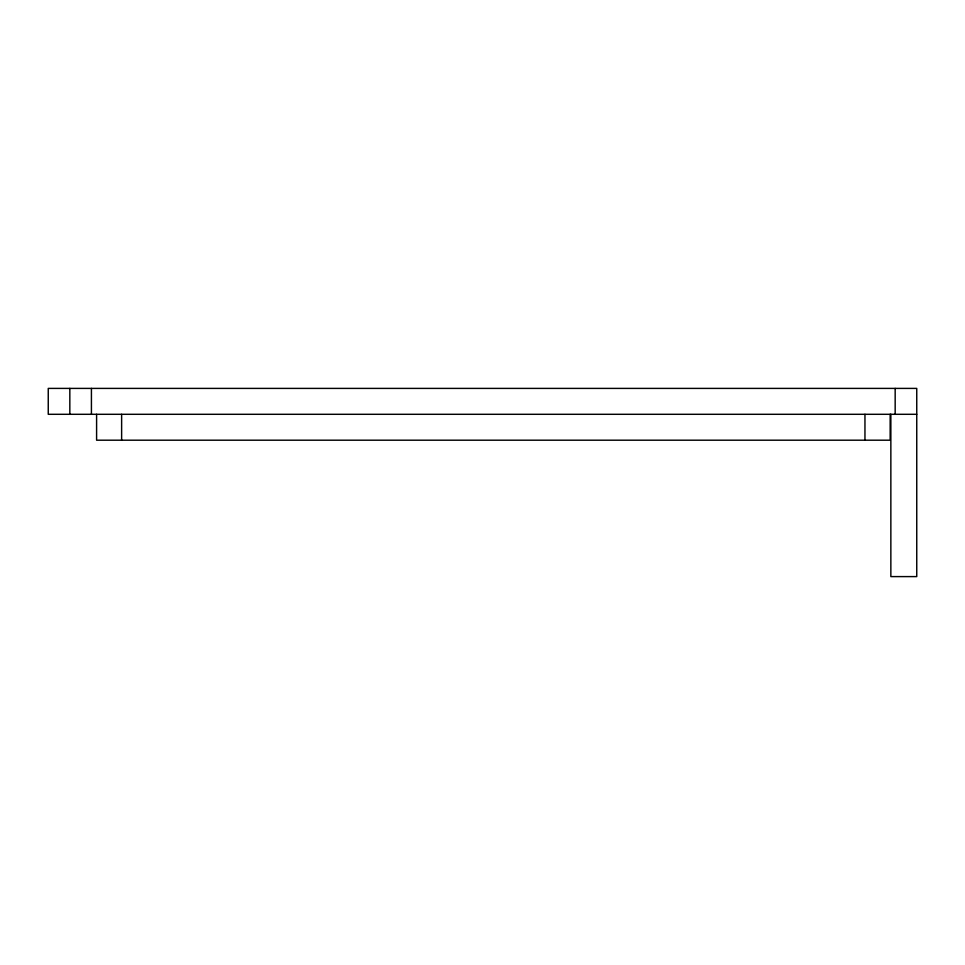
<?xml version="1.0" encoding="UTF-8"?>
<svg xmlns="http://www.w3.org/2000/svg" width="965" height="965" viewBox="0 0 965 965"><rect width="100%" height="100%" fill="white"/><g stroke="black" fill="none" stroke-linecap="round" stroke-linejoin="round"><path stroke-width="1.45" d="M916.75 414.299L48.25 414.299L48.25 388.4L916.75 388.4L916.75 576.6L890.852 576.6L890.852 414.299M895.17 388.4L895.17 414.299M890.164 414.299L890.164 440.197L96.597 440.197L96.597 414.299M864.954 414.299L864.954 440.197M121.626 414.299L121.626 440.197M91.422 388.4L91.422 414.299M69.83 388.4L69.83 414.299"/></g></svg>
